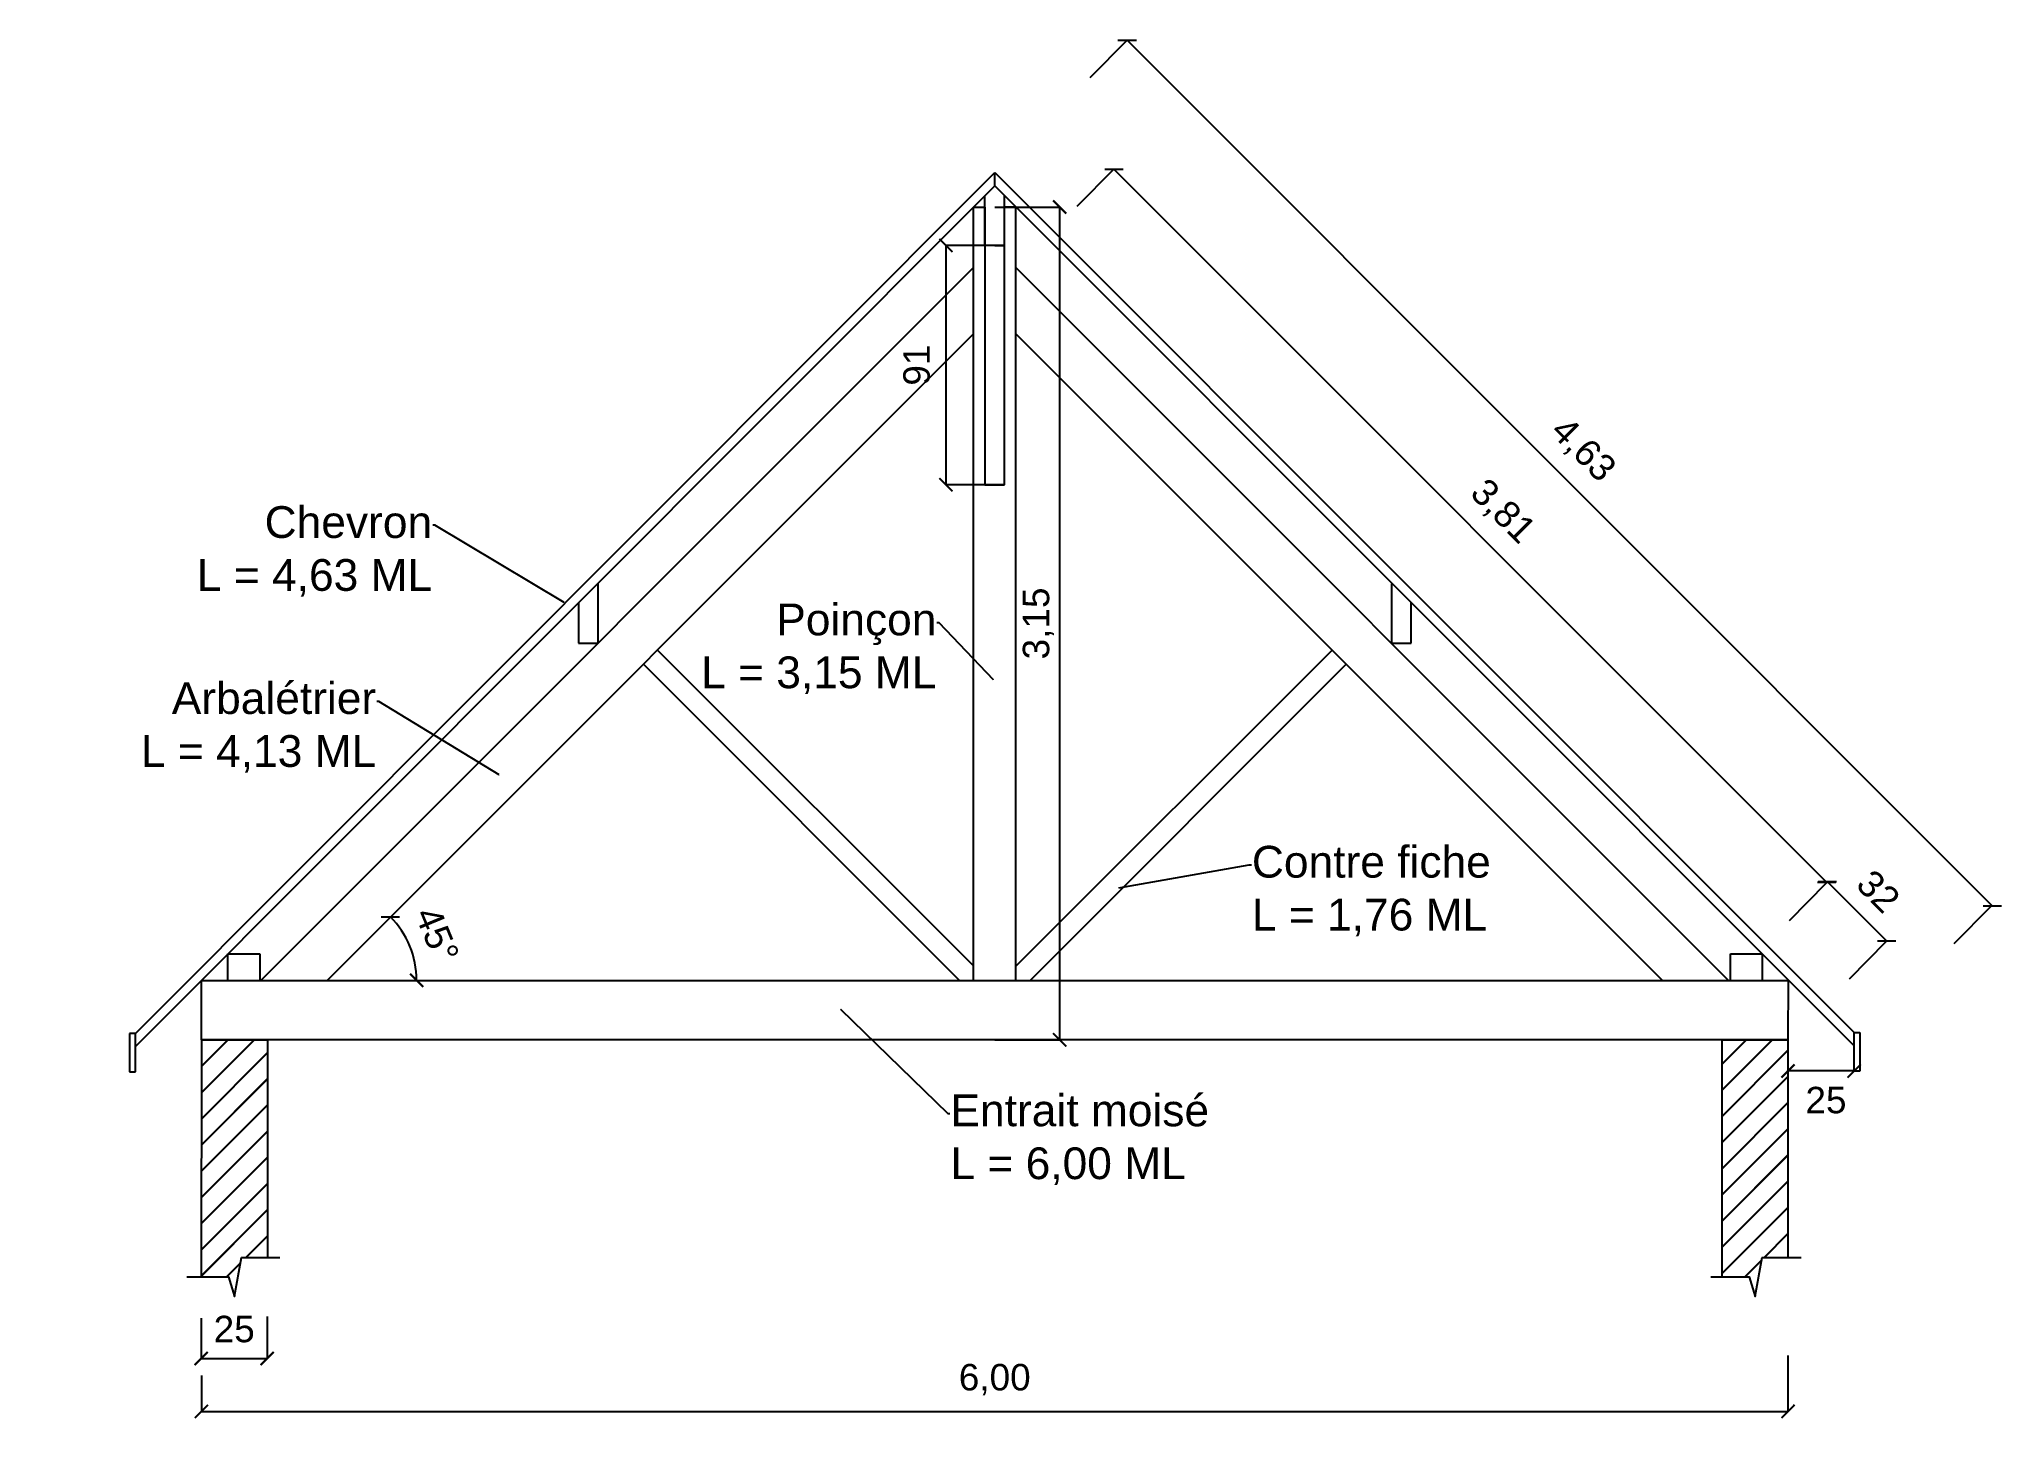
# Model space of a CAD drawing. Header units: millimetres. Extents: x 337 to 7759, y -184 to 5032.
import ezdxf
from ezdxf import colors
from ezdxf.entities.mleader import LeaderData, LeaderLine
from ezdxf.math import Vec2, Vec3

# ---------------------------------------------------------------- set-up
doc = ezdxf.new("R2010")
doc.units = ezdxf.units.MM
doc.styles.get("Standard").update_dxf_attribs({"font": 'Arial.ttf'})
doc.dimstyles.new('Perso CM', dxfattribs={"dimtxt": 100, "dimasz": 50, "dimexe": 1.25, "dimexo": 0.625, "dimgap": 60, "dimtad": 4, "dimdec": 0, "dimlfac": 0.1, "dimtxsty": 'Standard', "dimblk": 'ARCHTICK', "dimblk1": 'ARCHTICK', "dimblk2": 'ARCHTICK', "dimcen": 2.5, "dimadec": 0, "dimazin": 0, "dimtfac": 1, "dimtdec": 0, "dimtmove": 0, "dimatfit": 3, "dimfxl": 1, "dimarcsym": 0})
doc.dimstyles.new('Perso M', dxfattribs={"dimtxt": 100, "dimasz": 50, "dimexe": 1.25, "dimexo": 0.625, "dimgap": 60, "dimtad": 1, "dimlfac": 0.001, "dimtxsty": 'Standard', "dimblk": 'ARCHTICK', "dimblk1": 'ARCHTICK', "dimblk2": 'ARCHTICK', "dimcen": 2.5, "dimadec": 0, "dimazin": 0, "dimtfac": 1, "dimtmove": 0, "dimatfit": 3, "dimfxl": 1, "dimarcsym": 0})

# ---------------------------------------------------------------- blocks, each defined once
blk = doc.blocks.new('_ArchTick')
at = {"color": 0, "linetype": 'ByBlock', "const_width": 0.15}
blk.add_lwpolyline([(-0.5, -0.5), (0.5, 0.5)], dxfattribs=at)
blk = doc.blocks.new('*D3')
at = {"color": 0, "lineweight": -2, "transparency": 16777216}
for p, q in [((6950.6, 1131.1), (6950.6, 1132)), ((7200.8, 1130.7), (6950.6, 1130.7)), ((7200.8, 1131.1), (7200.8, 1132))]:
    blk.add_line(p, q, dxfattribs=at)
at = {"layer": 'DEFPOINTS', "color": 0, "transparency": 16777216}
for p in [(6950.6, 1130.7), (6950.6, 1130.5), (7200.8, 1130.5)]:
    blk.add_point(p, dxfattribs=at)
at = {"color": 0, "lineweight": -2, "transparency": 16777216, "xscale": 50, "yscale": 50, "zscale": 50, "rotation": 180}
blk.add_blockref('_ArchTick', (6950.6, 1130.7), dxfattribs=at)
at = {"color": 0, "lineweight": -2, "transparency": 16777216, "xscale": 50, "yscale": 50, "zscale": 50}
blk.add_blockref('_ArchTick', (7200.8, 1130.7), dxfattribs=at)
at = {"color": 0, "transparency": 16777216, "insert": (7094.2, 1020), "char_height": 100, "attachment_point": 5}
blk.add_mtext('25', dxfattribs=at)
blk = doc.blocks.new('*D4')
at = {"color": 0, "lineweight": -2, "transparency": 16777216}
for p, q in [((6950.6, 55.4), (6950.6, -157.9)), ((950.6, -20.5), (950.6, -157.9)), ((950.6, -156.6), (6950.6, -156.6))]:
    blk.add_line(p, q, dxfattribs=at)
at = {"layer": 'DEFPOINTS', "color": 0, "transparency": 16777216}
for p in [(6950.6, 56), (950.6, -19.9), (6950.6, -156.6)]:
    blk.add_point(p, dxfattribs=at)
at = {"color": 0, "lineweight": -2, "transparency": 16777216, "xscale": 50, "yscale": 50, "zscale": 50, "rotation": 180}
blk.add_blockref('_ArchTick', (950.6, -156.6), dxfattribs=at)
at = {"color": 0, "lineweight": -2, "transparency": 16777216, "xscale": 50, "yscale": 50, "zscale": 50}
blk.add_blockref('_ArchTick', (6950.6, -156.6), dxfattribs=at)
at = {"color": 0, "transparency": 16777216, "insert": (3950.6, -36.4), "char_height": 100, "width": 68.213, "attachment_point": 5}
blk.add_mtext('6,00', dxfattribs=at)
blk = doc.blocks.new('*D5')
at = {"color": 0, "lineweight": -2, "transparency": 16777216}
for p, q in [((949.4, 196.4), (949.4, 42.4)), ((1199.2, 202.5), (1199.2, 42.4)), ((949.4, 43.6), (1199.2, 43.6))]:
    blk.add_line(p, q, dxfattribs=at)
at = {"layer": 'DEFPOINTS', "color": 0, "transparency": 16777216}
for p in [(949.4, 197), (1199.2, 203.1), (1199.2, 43.6)]:
    blk.add_point(p, dxfattribs=at)
at = {"color": 0, "lineweight": -2, "transparency": 16777216, "xscale": 50, "yscale": 50, "zscale": 50, "rotation": 180}
blk.add_blockref('_ArchTick', (949.4, 43.6), dxfattribs=at)
at = {"color": 0, "lineweight": -2, "transparency": 16777216, "xscale": 50, "yscale": 50, "zscale": 50}
blk.add_blockref('_ArchTick', (1199.2, 43.6), dxfattribs=at)
at = {"color": 0, "transparency": 16777216, "insert": (1074.3, 154.3), "char_height": 100, "attachment_point": 5}
blk.add_mtext('25', dxfattribs=at)
blk = doc.blocks.new('*D6')
at = {"color": 0, "lineweight": -2, "transparency": 16777216}
blk.add_line((4401.8, 4539.5), (7096.8, 1844.5), dxfattribs=at)
at = {"layer": 'DEFPOINTS', "color": 0, "transparency": 16777216}
for p in [(4030.7, 4168.3), (7096.8, 1844.5), (6725.6, 1473.4)]:
    blk.add_point(p, dxfattribs=at)
at = {"color": 0, "lineweight": -2, "transparency": 16777216, "xscale": 50, "yscale": 50, "zscale": 50}
for p, rotation in [((4401.8, 4539.5), 135), ((7096.8, 1844.5), 315)]:
    blk.add_blockref('_ArchTick', p, dxfattribs=dict(at, rotation=rotation))
at = {"color": 0, "transparency": 16777216, "insert": (5868.4, 3242.9), "char_height": 100, "attachment_point": 5, "rotation": 315}
blk.add_mtext('3,81', dxfattribs=at)
blk = doc.blocks.new('*D7')
at = {"color": 0, "lineweight": -2, "transparency": 16777216}
for p, q in [((7098.2, 1845.9), (7099.8, 1847.5)), ((7323.9, 1621.6), (7098.9, 1846.6)), ((7323.2, 1620.9), (7324.8, 1622.5))]:
    blk.add_line(p, q, dxfattribs=at)
at = {"layer": 'DEFPOINTS', "color": 0, "transparency": 16777216}
for p in [(7098.9, 1846.6), (6725.6, 1473.4), (6950.6, 1248.4)]:
    blk.add_point(p, dxfattribs=at)
at = {"color": 0, "lineweight": -2, "transparency": 16777216, "xscale": 50, "yscale": 50, "zscale": 50}
for p, rotation in [((7098.9, 1846.6), 134.9999999999999), ((7323.9, 1621.6), 314.9999999999999)]:
    blk.add_blockref('_ArchTick', p, dxfattribs=dict(at, rotation=rotation))
at = {"color": 0, "transparency": 16777216, "insert": (7292.2, 1809.8), "char_height": 100, "attachment_point": 5, "rotation": 315}
blk.add_mtext('32', dxfattribs=at)
blk = doc.blocks.new('*D8')
at = {"color": 0, "lineweight": -2, "transparency": 16777216}
blk.add_line((4451.5, 5027.9), (7723.7, 1754.1), dxfattribs=at)
at = {"layer": 'DEFPOINTS', "color": 0, "transparency": 16777216}
for p in [(3950.6, 4527.2), (7723.7, 1754.1), (7222.8, 1253.5)]:
    blk.add_point(p, dxfattribs=at)
at = {"color": 0, "lineweight": -2, "transparency": 16777216, "xscale": 50, "yscale": 50, "zscale": 50}
for p, rotation in [((4451.5, 5027.9), 134.9861574057214), ((7723.7, 1754.1), 314.9861574057214)]:
    blk.add_blockref('_ArchTick', p, dxfattribs=dict(at, rotation=rotation))
at = {"color": 0, "transparency": 16777216, "insert": (6172.6, 3476), "char_height": 100, "attachment_point": 5, "rotation": 314.98616}
blk.add_mtext('4,63', dxfattribs=at)
blk = doc.blocks.new('*D9')
at = {"color": 0, "lineweight": -2, "transparency": 16777216}
blk.add_arc((1425.6, 1473.4), 338.7, 0, 45, dxfattribs=at)
at = {"layer": 'DEFPOINTS', "color": 0, "transparency": 16777216}
for p in [(3870.6, 3918.4), (1752.8, 1561), (951, 1473.4), (1425.6, 1473.4), (6951, 1473.4)]:
    blk.add_point(p, dxfattribs=at)
at = {"color": 0, "lineweight": -2, "transparency": 16777216, "xscale": 50, "yscale": 50, "zscale": 50}
for p, rotation in [((1665.1, 1712.8), 135), ((1764.3, 1473.4), 270)]:
    blk.add_blockref('_ArchTick', p, dxfattribs=dict(at, rotation=rotation))
at = {"color": 0, "transparency": 16777216, "insert": (1841.3, 1645.5), "char_height": 100, "attachment_point": 5, "rotation": 292.5}
blk.add_mtext('45°', dxfattribs=at)
blk = doc.blocks.new('*D10')
at = {"color": 0, "lineweight": -2, "transparency": 16777216}
for p, q in [((3987.5, 4252.2), (3764.9, 4252.2)), ((3766.2, 4252.2), (3766.2, 3347.1)), ((3987.5, 3347.1), (3764.9, 3347.1))]:
    blk.add_line(p, q, dxfattribs=at)
at = {"layer": 'DEFPOINTS', "color": 0, "transparency": 16777216}
for p in [(3988.1, 4252.2), (3766.2, 3347.1), (3988.1, 3347.1)]:
    blk.add_point(p, dxfattribs=at)
at = {"color": 0, "lineweight": -2, "transparency": 16777216, "xscale": 50, "yscale": 50, "zscale": 50}
for p, rotation in [((3766.2, 4252.2), 90), ((3766.2, 3347.1), 270)]:
    blk.add_blockref('_ArchTick', p, dxfattribs=dict(at, rotation=rotation))
at = {"color": 0, "transparency": 16777216, "insert": (3655.5, 3799.7), "char_height": 100, "attachment_point": 5, "rotation": 90}
blk.add_mtext('91', dxfattribs=at)
blk = doc.blocks.new('*D11')
at = {"color": 0, "lineweight": -2, "transparency": 16777216}
for p, q in [((3951.3, 4397.1), (4197.5, 4397.1)), ((4196.3, 1248.4), (4196.3, 4397.1)), ((3951.3, 1248.4), (4197.5, 1248.4))]:
    blk.add_line(p, q, dxfattribs=at)
at = {"layer": 'DEFPOINTS', "color": 0, "transparency": 16777216}
for p in [(3950.6, 4397.1), (4196.3, 4397.1), (3950.6, 1248.4)]:
    blk.add_point(p, dxfattribs=at)
at = {"color": 0, "lineweight": -2, "transparency": 16777216, "xscale": 50, "yscale": 50, "zscale": 50}
for p, rotation in [((4196.3, 4397.1), 90), ((4196.3, 1248.4), 270)]:
    blk.add_blockref('_ArchTick', p, dxfattribs=dict(at, rotation=rotation))
at = {"color": 0, "transparency": 16777216, "insert": (4116, 2822.7), "char_height": 100, "attachment_point": 5, "rotation": 90}
blk.add_mtext('3,15', dxfattribs=at)

msp = doc.modelspace()

# ---------------------------------------------------------------- hatches: boundary and pattern name
h = msp.add_hatch()
h.set_pattern_fill('JIS_LC_20', color=256, scale=3.5)
h.paths.add_polyline_path([(1200.648, 1248.359), (950.648, 1248.359), (949.398, 352.271), (1052.863, 352.271), (1075.523, 278.015), (1075.773, 278.702), (1102.062, 425.049), (1200.648, 425.049)])
h.paths.add_polyline_path([(6950.648, 1248.359), (6700.648, 1248.359), (6700.648, 352.614), (6804.113, 352.614), (6826.773, 278.359), (6827.023, 279.046), (6853.312, 425.393), (6950.648, 425.393)])

# ---------------------------------------------------------------- linework, layer by layer
for p, q in [((4451.515, 5027.875), (4310.801, 4885.75)), ((4401.502, 4540.982), (4260.788, 4398.857)), ((700.648, 1272.694), (3950.648, 4527.25)), ((700.648, 1222.694), (3950.648, 4477.25)), ((3950.648, 4477.25), (3950.648, 4527.25)), ((3950.648, 4527.25), (7200.805, 1275.522)), ((3950.648, 4477.264), (7200.805, 1225.522)), ((3870.648, 1473.358), (3870.648, 4397.138)), ((3870.648, 4397.138), (3913.148, 4397.138)), ((3913.148, 4252.25), (3913.148, 4439.697)), ((3913.148, 4397.138), (3913.148, 3347.138)), ((3988.148, 4252.25), (3988.148, 4439.732)), ((4030.648, 4397.138), (3988.148, 4397.138)), ((4030.962, 1473.358), (4030.648, 4397.138)), ((3950.648, 4252.25), (3913.148, 4252.25)), ((3950.648, 4252.25), (3988.148, 4252.25)), ((3988.148, 3347.138), (3988.148, 4252.25)), ((3870.648, 4168.359), (1175.647, 1473.358)), ((4030.672, 4168.334), (6725.648, 1473.358)), ((1425.647, 1473.358), (3870.648, 3918.359)), ((4030.962, 3918.045), (6475.648, 1473.358)), ((3913.148, 3347.138), (3988.148, 3347.138)), ((2450.962, 2973.673), (2449.175, 2973.673)), ((2450.962, 2748.673), (2450.962, 2973.673)), ((5450.962, 2973.045), (5450.962, 2748.045)), ((5450.962, 2973.045), (5454.126, 2973.045)), ((2375.962, 2900.356), (2375.962, 2748.673)), ((5525.962, 2748.045), (5525.962, 2901.175)), ((2375.962, 2748.673), (2450.962, 2748.673)), ((5450.962, 2748.045), (5525.962, 2748.045)), ((3870.967, 1526.386), (2675.135, 2722.218)), ((4030.956, 1526.386), (5226.788, 2722.218)), ((2622.102, 2669.185), (3817.929, 1473.358)), ((5279.821, 2669.185), (4083.995, 1473.358)), ((7095.599, 1840.573), (6954.885, 1698.447)), ((7718.125, 1752.918), (7577.411, 1610.793)), ((1050.822, 1473.358), (1050.822, 1573.358)), ((1050.822, 1573.358), (1170.822, 1573.358)), ((1170.822, 1573.358), (1170.822, 1473.358)), ((6733.136, 1473.358), (6733.136, 1573.358)), ((6733.136, 1573.358), (6853.136, 1573.358)), ((6853.136, 1573.358), (6853.136, 1473.358)), ((7322.247, 1619.926), (7181.533, 1477.801)), ((950.648, 1248.359), (950.962, 1473.358)), ((950.962, 1473.358), (6950.962, 1473.358)), ((6950.962, 1473.358), (6950.648, 1248.359)), ((700.648, 1272.694), (678.648, 1272.694)), ((678.648, 1272.694), (678.648, 1127.694)), ((700.648, 1127.694), (700.648, 1272.694)), ((7200.805, 1275.522), (7222.805, 1275.522)), ((7200.805, 1130.522), (7200.805, 1275.522)), ((7222.805, 1275.522), (7222.805, 1130.522)), ((950.648, 1248.359), (949.398, 352.271)), ((950.648, 1248.359), (1200.648, 1248.359)), ((6950.648, 1248.359), (950.648, 1248.359)), ((1200.648, 1248.359), (1200.648, 425.049)), ((6700.648, 1248.359), (6950.648, 1248.359)), ((6700.648, 1248.359), (6700.648, 352.614)), ((6950.648, 1248.359), (6950.648, 425.393)), ((678.648, 1127.694), (700.648, 1127.694)), ((7222.805, 1130.522), (7200.805, 1130.522))]:
    msp.add_line(p, q)
at = {"linetype": 'Continuous'}
for points in [[(895.063, 352.271), (1052.863, 352.271), (1075.523, 278.015), (1075.773, 278.702), (1102.062, 425.049), (1246.862, 425.049)], [(6658.202, 352.614), (6804.113, 352.614), (6826.773, 278.359), (6827.023, 279.046), (6853.312, 425.393), (7000.802, 425.393)]]:
    msp.add_lwpolyline(points, dxfattribs=at)

# ---------------------------------------------------------------- dimensions: what is measured, and where the dimension line sits
dim = msp.add_aligned_dim(p1=(3950.648, 4527.25), p2=(7222.805, 1253.511), distance=708.163, dimstyle='Perso M', override={"dimse1": 1, "dimse2": 1})
dim.commit()
dim.dimension.update_dxf_attribs({"geometry": '*D8', "text_midpoint": (6172.631, 3476.002)})
for base, p1, p2, angle, override, picture, middle, dimtype in [((7096.788, 1844.499), (4030.672, 4168.334), (6725.648, 1473.358), 315, {"dimse1": 1, "dimse2": 1}, '*D6', (5783.405, 3157.882), 161), ((4196.273, 4397.138), (3950.648, 1248.359), (3950.648, 4397.138), 90, {"dimgap": 20}, '*D11', (4196.273, 2822.748), 160), ((7098.918, 1846.629), (6950.648, 1248.359), (6725.648, 1473.358), 135, {"dimlfac": 0.1, "dimrnd": 1, "dimfxlon": 1}, '*D7', (7213.972, 1731.575), 161)]:
    dim = msp.add_linear_dim(base=base, p1=p1, p2=p2, angle=angle, dimstyle='Perso M', override=override)
    dim.commit()
    dim.dimension.update_dxf_attribs({"geometry": picture, "text_midpoint": middle, "dimtype": dimtype})
dim = msp.add_linear_dim(base=(3766.197, 3347.138), p1=(3988.148, 4252.25), p2=(3988.148, 3347.138), angle=90, dimstyle='Perso M', override={"dimlfac": 0.1, "dimrnd": 1})
dim.commit()
dim.dimension.update_dxf_attribs({"geometry": '*D10', "text_midpoint": (3655.515, 3799.694)})
dim = msp.add_angular_dim_2l(base=(1752.795, 1561.017), line1=((1425.647, 1473.358), (3870.648, 3918.359)), line2=((950.962, 1473.358), (6950.962, 1473.358)), dimstyle='Perso M')
dim.commit()
dim.dimension.update_dxf_attribs({"geometry": '*D9', "text_midpoint": (1738.554, 1602.969), "dimtype": 162})
dim = msp.add_linear_dim(base=(6950.648, 1130.711), p1=(7200.805, 1130.522), p2=(6950.648, 1130.522), dimstyle='Perso CM')
dim.commit()
dim.dimension.update_dxf_attribs({"geometry": '*D3', "text_midpoint": (7094.244, 1130.711), "dimtype": 160})
dim = msp.add_linear_dim(base=(1199.156, 43.626), p1=(949.398, 197.011), p2=(1199.156, 203.076), dimstyle='Perso M', override={"dimlfac": 0.1, "dimrnd": 1})
dim.commit()
dim.dimension.update_dxf_attribs({"geometry": '*D5', "text_midpoint": (1074.277, 43.626), "dimtype": 160})
dim = msp.add_linear_dim(base=(6950.648, -156.643), p1=(950.648, -19.875), p2=(6950.648, 55.996), text='6,00', dimstyle='Perso M')
dim.commit()
dim.dimension.update_dxf_attribs({"geometry": '*D4', "text_midpoint": (3950.648, -36.411)})

# ---------------------------------------------------------------- leaders
ml = msp.add_multileader_mtext('Standard')
ml.set_content('Chevron\\PL = 4,63 ML', color=256)
ml.set_leader_properties()
ml.build(insert=Vec2(0, 0))
ctx = ml.context
ctx.base_point, ctx.char_height, ctx.plane_origin = Vec3(956.576, 3193.832), 120, Vec3(1158.321, 4118.581)
ctx.text_align_type = 2
notes = []
notes.append((ctx, [(1, (1, 1, 0), (1832.969, 3193.832), (-1, 0), 8, [(0, [(2325.648, 2899.972)], 0, [])])]))
ctx.mtext.insert, ctx.mtext.alignment, ctx.mtext.flow_direction = Vec3(1822.969, 3266.111), 3, 5
ml = msp.add_multileader_mtext('Standard')
ml.set_content('Poinçon\\PL = 3,15 ML', color=256)
ml.set_leader_properties()
ml.build(insert=Vec2(0, 0))
ctx = ml.context
ctx.base_point, ctx.char_height, ctx.plane_origin = Vec3(2863.702, 2825.633), 120, Vec3(4030.962, 2167.24)
ctx.text_align_type = 2
notes.append((ctx, [(1, (1, 1, 0), (3740.095, 2825.633), (-1, 0), 8, [(0, [(3948.99, 2607.096)], 0, [])])]))
ctx.mtext.insert, ctx.mtext.alignment, ctx.mtext.flow_direction = Vec3(3730.095, 2897.912), 3, 5
ml = msp.add_multileader_mtext('Standard')
ml.set_content('Arbalétrier\\PL = 4,13 ML', color=256)
ml.set_leader_properties()
ml.build(insert=Vec2(0, 0))
ctx = ml.context
ctx.base_point, ctx.char_height, ctx.plane_origin = Vec3(745.091, 2528.239), 120, Vec3(2080.184, 2248.067)
ctx.text_align_type = 2
notes.append((ctx, [(1, (1, 1, 0), (1621.484, 2528.239), (-1, 0), 8, [(0, [(2080.184, 2248.067)], 0, [])])]))
ctx.mtext.insert, ctx.mtext.width, ctx.mtext.alignment, ctx.mtext.flow_direction = Vec3(1611.484, 2600.517), 1274.40488, 3, 5
ml = msp.add_multileader_mtext('Standard')
ml.set_content('Contre fiche\\PL = 1,76 ML', color=256)
ml.set_leader_properties()
ml.build(insert=Vec2(0, 0))
ctx = ml.context
ctx.base_point, ctx.char_height, ctx.plane_origin = Vec3(4921.076, 1909.5), 120, Vec3(4790.063, 2166.094)
notes.append((ctx, [(0, (1, 1, 0), (4913.076, 1909.5), (1, 0), 8, [(0, [(4416.617, 1822.534)], 0, [])])]))
ctx.mtext.insert, ctx.mtext.flow_direction = Vec3(4923.076, 1981.778), 5
ml = msp.add_multileader_mtext('Standard')
ml.set_content('Entrait moisé\\PL = 6,00 ML', color=256)
ml.set_leader_properties()
ml.build(insert=Vec2(0, 0))
ctx = ml.context
ctx.base_point, ctx.char_height, ctx.plane_origin = Vec3(3781.283, 969.422), 120, Vec3(3365.002, 1366.542)
notes.append((ctx, [(0, (1, 1, 0), (3773.283, 969.422), (1, 0), 8, [(0, [(3365.002, 1366.542)], 0, [])])]))
ctx.mtext.insert, ctx.mtext.flow_direction = Vec3(3783.283, 1041.7), 5
for ctx, leaders in notes:
    for number, flags, end, landing, length, lines in leaders:
        leader = LeaderData()
        leader.index, (leader.has_last_leader_line, leader.has_dogleg_vector, leader.attachment_direction) = number, flags
        leader.last_leader_point, leader.dogleg_vector, leader.dogleg_length = Vec3(end), Vec3(landing), length
        for number, points, colour, breaks in lines:
            line = LeaderLine()
            line.index, line.vertices, line.color, line.breaks = number, Vec3.list(points), colors.encode_raw_color(colour), breaks
            leader.lines.append(line)
        ctx.leaders.append(leader)

doc.saveas('drawing.dxf')
